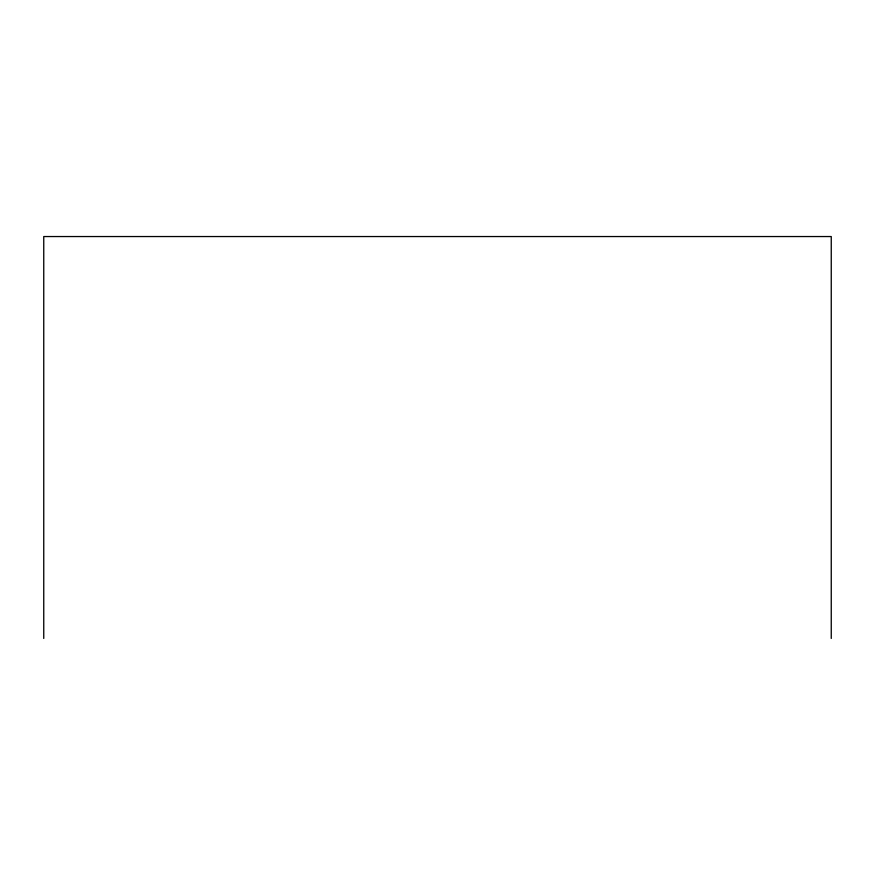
<?xml version="1.0" encoding="UTF-8"?>
<svg xmlns="http://www.w3.org/2000/svg" width="875" height="875" viewBox="0 0 875 875"><rect width="100%" height="100%" fill="white"/><g stroke="black" fill="none" stroke-linecap="round" stroke-linejoin="round"><path stroke-width="1.31" d="M831.25 638.455L831.25 236.545L43.75 236.545L43.75 638.455"/></g></svg>
